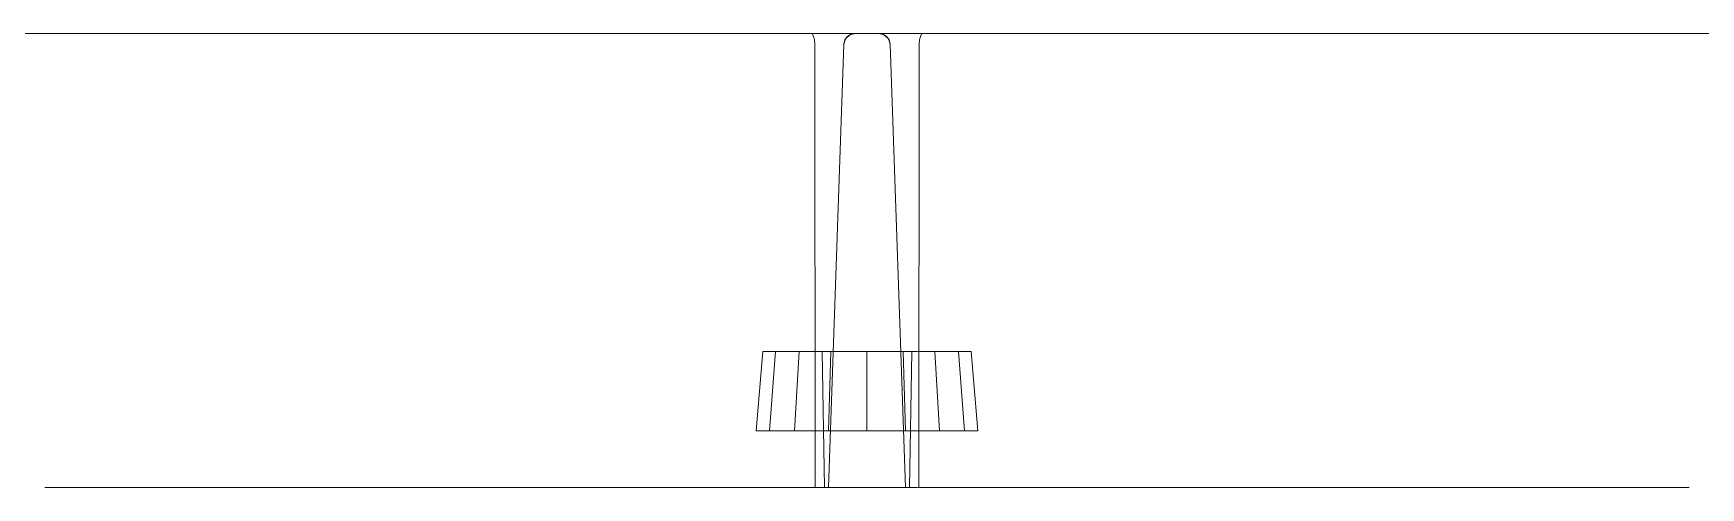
# Model space of a CAD drawing. Header units: millimetres. Extents: x 0 to 1729, y -270 to 583.
# Drawn here: x 537.3 to 610.7, y 520.3 to 540.3 of the extents above; entities that cross this region are included whole.
import ezdxf

# ---------------------------------------------------------------- set-up
doc = ezdxf.new("R2010")
doc.units = ezdxf.units.MM
doc.layers.add('OUTLINE', color=7, linetype='Continuous')

msp = doc.modelspace()

# ---------------------------------------------------------------- linework, layer by layer
at = {"layer": 'OUTLINE', "lineweight": 13}
for p, q in [((6, 540.34), (1142, 540.34)), ((6, 540.34), (1142, 540.34)), ((6, 540.34), (1142, 540.34)), ((6, 540.34), (1142, 540.34)), ((571.554, 540.34), (571.6, 540.304)), ((571.554, 540.34), (571.715, 540.34)), ((571.554, 540.34), (571.6, 540.304)), ((571.554, 540.34), (571.715, 540.34)), ((571.554, 540.34), (571.6, 540.304)), ((571.554, 540.34), (571.715, 540.34)), ((571.554, 540.34), (571.6, 540.304)), ((571.554, 540.34), (571.715, 540.34)), ((571.554, 540.34), (571.6, 540.304)), ((571.554, 540.34), (571.715, 540.34)), ((571.554, 540.34), (571.6, 540.304)), ((571.554, 540.34), (571.715, 540.34)), ((571.554, 540.34), (571.6, 540.304)), ((571.554, 540.34), (571.715, 540.34)), ((571.554, 540.34), (571.6, 540.304)), ((571.554, 540.34), (571.715, 540.34)), ((571.554, 540.34), (571.6, 540.304)), ((571.554, 540.34), (571.715, 540.34)), ((571.554, 540.34), (571.6, 540.304)), ((571.554, 540.34), (571.715, 540.34)), ((571.554, 540.34), (571.6, 540.304)), ((571.554, 540.34), (571.715, 540.34)), ((571.554, 540.34), (571.6, 540.304)), ((571.554, 540.34), (571.715, 540.34)), ((571.554, 540.34), (571.6, 540.304)), ((571.554, 540.34), (571.715, 540.34)), ((571.554, 540.34), (571.6, 540.304)), ((571.554, 540.34), (571.715, 540.34)), ((571.554, 540.34), (571.6, 540.304)), ((571.554, 540.34), (571.715, 540.34)), ((571.554, 540.34), (571.6, 540.304)), ((571.554, 540.34), (571.715, 540.34)), ((571.554, 540.34), (571.6, 540.304)), ((571.554, 540.34), (571.715, 540.34)), ((571.554, 540.34), (571.6, 540.304)), ((571.554, 540.34), (571.715, 540.34)), ((571.6, 540.304), (571.651, 540.202)), ((571.6, 540.304), (571.651, 540.202)), ((571.6, 540.304), (571.651, 540.202)), ((571.6, 540.304), (571.651, 540.202)), ((571.6, 540.304), (571.651, 540.202)), ((571.6, 540.304), (571.651, 540.202)), ((571.6, 540.304), (571.651, 540.202)), ((571.6, 540.304), (571.651, 540.202)), ((571.6, 540.304), (571.651, 540.202)), ((571.6, 540.304), (571.651, 540.202)), ((571.6, 540.304), (571.651, 540.202)), ((571.6, 540.304), (571.651, 540.202)), ((571.6, 540.304), (571.651, 540.202)), ((571.6, 540.304), (571.651, 540.202)), ((571.6, 540.304), (571.651, 540.202)), ((571.6, 540.304), (571.651, 540.202)), ((571.6, 540.304), (571.651, 540.202)), ((571.6, 540.304), (571.651, 540.202)), ((571.651, 540.202), (571.691, 540.047)), ((571.651, 540.202), (571.691, 540.047)), ((571.651, 540.202), (571.691, 540.047)), ((571.651, 540.202), (571.691, 540.047)), ((571.651, 540.202), (571.691, 540.047)), ((571.651, 540.202), (571.691, 540.047)), ((571.651, 540.202), (571.691, 540.047)), ((571.651, 540.202), (571.691, 540.047)), ((571.651, 540.202), (571.691, 540.047)), ((571.651, 540.202), (571.691, 540.047)), ((571.651, 540.202), (571.691, 540.047)), ((571.651, 540.202), (571.691, 540.047)), ((571.651, 540.202), (571.691, 540.047)), ((571.651, 540.202), (571.691, 540.047)), ((571.651, 540.202), (571.691, 540.047)), ((571.651, 540.202), (571.691, 540.047)), ((571.651, 540.202), (571.691, 540.047)), ((571.651, 540.202), (571.691, 540.047)), ((571.715, 540.34), (572.232, 540.34)), ((571.715, 540.34), (572.232, 540.34)), ((571.715, 540.34), (572.232, 540.34)), ((571.715, 540.34), (572.232, 540.34)), ((571.715, 540.34), (572.232, 540.34)), ((571.715, 540.34), (572.232, 540.34)), ((571.715, 540.34), (572.232, 540.34)), ((571.715, 540.34), (572.232, 540.34)), ((571.715, 540.34), (572.232, 540.34)), ((571.715, 540.34), (572.232, 540.34)), ((571.715, 540.34), (572.232, 540.34)), ((571.715, 540.34), (572.232, 540.34)), ((571.715, 540.34), (572.232, 540.34)), ((571.715, 540.34), (572.232, 540.34)), ((571.715, 540.34), (572.232, 540.34)), ((571.715, 540.34), (572.232, 540.34)), ((571.715, 540.34), (572.232, 540.34)), ((571.715, 540.34), (572.232, 540.34)), ((572.232, 540.34), (572.987, 540.34)), ((572.232, 540.34), (572.987, 540.34)), ((572.232, 540.34), (572.987, 540.34)), ((572.232, 540.34), (572.987, 540.34)), ((572.232, 540.34), (572.987, 540.34)), ((572.232, 540.34), (572.987, 540.34)), ((572.232, 540.34), (572.987, 540.34)), ((572.232, 540.34), (572.987, 540.34)), ((572.232, 540.34), (572.987, 540.34)), ((572.232, 540.34), (572.987, 540.34)), ((572.232, 540.34), (572.987, 540.34)), ((572.232, 540.34), (572.987, 540.34)), ((572.232, 540.34), (572.987, 540.34)), ((572.232, 540.34), (572.987, 540.34)), ((572.232, 540.34), (572.987, 540.34)), ((572.232, 540.34), (572.987, 540.34)), ((572.232, 540.34), (572.987, 540.34)), ((572.232, 540.34), (572.987, 540.34)), ((572.987, 540.34), (573.483, 540.34)), ((572.987, 540.34), (573.483, 540.34)), ((572.987, 540.34), (573.483, 540.34)), ((572.987, 540.34), (573.483, 540.34)), ((572.987, 540.34), (573.483, 540.34)), ((572.987, 540.34), (573.483, 540.34)), ((572.987, 540.34), (573.483, 540.34)), ((572.987, 540.34), (573.483, 540.34)), ((572.987, 540.34), (573.483, 540.34)), ((572.987, 540.34), (573.483, 540.34)), ((572.987, 540.34), (573.483, 540.34)), ((572.987, 540.34), (573.483, 540.34)), ((572.987, 540.34), (573.483, 540.34)), ((572.987, 540.34), (573.483, 540.34)), ((572.987, 540.34), (573.483, 540.34)), ((572.987, 540.34), (573.483, 540.34)), ((572.987, 540.34), (573.483, 540.34)), ((572.987, 540.34), (573.483, 540.34)), ((573.028, 540.047), (573.138, 540.202)), ((573.028, 540.047), (573.138, 540.202)), ((573.028, 540.047), (573.138, 540.202)), ((573.028, 540.047), (573.138, 540.202)), ((573.028, 540.047), (573.138, 540.202)), ((573.028, 540.047), (573.138, 540.202)), ((573.028, 540.047), (573.138, 540.202)), ((573.028, 540.047), (573.138, 540.202)), ((573.028, 540.047), (573.138, 540.202)), ((573.028, 540.047), (573.138, 540.202)), ((573.028, 540.047), (573.138, 540.202)), ((573.028, 540.047), (573.138, 540.202)), ((573.028, 540.047), (573.138, 540.202)), ((573.028, 540.047), (573.138, 540.202)), ((573.028, 540.047), (573.138, 540.202)), ((573.028, 540.047), (573.138, 540.202)), ((573.028, 540.047), (573.138, 540.202)), ((573.028, 540.047), (573.138, 540.202)), ((573.056, 540.1), (573.238, 540.276)), ((573.056, 540.1), (573.238, 540.276)), ((573.056, 540.1), (573.138, 540.202)), ((573.056, 540.1), (573.138, 540.202)), ((573.138, 540.202), (573.297, 540.304)), ((573.138, 540.202), (573.297, 540.304)), ((573.138, 540.202), (573.297, 540.304)), ((573.138, 540.202), (573.297, 540.304)), ((573.138, 540.202), (573.297, 540.304)), ((573.138, 540.202), (573.297, 540.304)), ((573.138, 540.202), (573.297, 540.304)), ((573.138, 540.202), (573.297, 540.304)), ((573.138, 540.202), (573.297, 540.304)), ((573.138, 540.202), (573.297, 540.304)), ((573.138, 540.202), (573.297, 540.304)), ((573.138, 540.202), (573.297, 540.304)), ((573.138, 540.202), (573.297, 540.304)), ((573.138, 540.202), (573.297, 540.304)), ((573.138, 540.202), (573.297, 540.304)), ((573.138, 540.202), (573.297, 540.304)), ((573.138, 540.202), (573.297, 540.304)), ((573.138, 540.202), (573.297, 540.304)), ((573.138, 540.202), (573.238, 540.276)), ((573.138, 540.202), (573.238, 540.276)), ((573.238, 540.276), (573.483, 540.34)), ((573.238, 540.276), (573.483, 540.34)), ((573.238, 540.276), (573.297, 540.304)), ((573.238, 540.276), (573.297, 540.304)), ((573.297, 540.304), (573.483, 540.34)), ((573.297, 540.304), (573.483, 540.34)), ((573.297, 540.304), (573.483, 540.34)), ((573.297, 540.304), (573.483, 540.34)), ((573.297, 540.304), (573.483, 540.34)), ((573.297, 540.304), (573.483, 540.34)), ((573.297, 540.304), (573.483, 540.34)), ((573.297, 540.304), (573.483, 540.34)), ((573.297, 540.304), (573.483, 540.34)), ((573.297, 540.304), (573.483, 540.34)), ((573.297, 540.304), (573.483, 540.34)), ((573.297, 540.304), (573.483, 540.34)), ((573.297, 540.304), (573.483, 540.34)), ((573.297, 540.304), (573.483, 540.34)), ((573.297, 540.304), (573.483, 540.34)), ((573.297, 540.304), (573.483, 540.34)), ((573.297, 540.304), (573.483, 540.34)), ((573.297, 540.304), (573.483, 540.34)), ((574.517, 540.34), (574.762, 540.276)), ((574.517, 540.34), (574.703, 540.304)), ((574.517, 540.34), (575.013, 540.34)), ((574.517, 540.34), (574.703, 540.304)), ((574.517, 540.34), (575.013, 540.34)), ((574.517, 540.34), (574.703, 540.304)), ((574.517, 540.34), (575.013, 540.34)), ((574.517, 540.34), (574.703, 540.304)), ((574.517, 540.34), (575.013, 540.34)), ((574.517, 540.34), (574.703, 540.304)), ((574.517, 540.34), (575.013, 540.34)), ((574.517, 540.34), (574.703, 540.304)), ((574.517, 540.34), (575.013, 540.34)), ((574.517, 540.34), (574.703, 540.304)), ((574.517, 540.34), (575.013, 540.34)), ((574.517, 540.34), (574.703, 540.304)), ((574.517, 540.34), (575.013, 540.34)), ((574.517, 540.34), (574.703, 540.304)), ((574.517, 540.34), (575.013, 540.34)), ((574.517, 540.34), (574.703, 540.304)), ((574.517, 540.34), (575.013, 540.34)), ((574.517, 540.34), (574.703, 540.304)), ((574.517, 540.34), (575.013, 540.34)), ((574.517, 540.34), (574.703, 540.304)), ((574.517, 540.34), (575.013, 540.34)), ((574.517, 540.34), (574.703, 540.304)), ((574.517, 540.34), (575.013, 540.34)), ((574.517, 540.34), (574.703, 540.304)), ((574.517, 540.34), (575.013, 540.34)), ((574.517, 540.34), (574.703, 540.304)), ((574.517, 540.34), (575.013, 540.34)), ((574.517, 540.34), (574.703, 540.304)), ((574.517, 540.34), (575.013, 540.34)), ((574.517, 540.34), (574.703, 540.304)), ((574.517, 540.34), (575.013, 540.34)), ((574.517, 540.34), (574.703, 540.304)), ((574.517, 540.34), (575.013, 540.34)), ((574.517, 540.34), (574.762, 540.276)), ((574.703, 540.304), (574.762, 540.276)), ((574.703, 540.304), (574.862, 540.202)), ((574.703, 540.304), (574.862, 540.202)), ((574.703, 540.304), (574.862, 540.202)), ((574.703, 540.304), (574.862, 540.202)), ((574.703, 540.304), (574.862, 540.202)), ((574.703, 540.304), (574.862, 540.202)), ((574.703, 540.304), (574.862, 540.202)), ((574.703, 540.304), (574.862, 540.202)), ((574.703, 540.304), (574.862, 540.202)), ((574.703, 540.304), (574.862, 540.202)), ((574.703, 540.304), (574.862, 540.202)), ((574.703, 540.304), (574.862, 540.202)), ((574.703, 540.304), (574.862, 540.202)), ((574.703, 540.304), (574.862, 540.202)), ((574.703, 540.304), (574.862, 540.202)), ((574.703, 540.304), (574.862, 540.202)), ((574.703, 540.304), (574.862, 540.202)), ((574.703, 540.304), (574.762, 540.276)), ((574.703, 540.304), (574.862, 540.202)), ((574.762, 540.276), (574.862, 540.202)), ((574.762, 540.276), (574.944, 540.1)), ((574.762, 540.276), (574.862, 540.202)), ((574.762, 540.276), (574.944, 540.1)), ((574.862, 540.202), (574.944, 540.1)), ((574.862, 540.202), (574.972, 540.047)), ((574.862, 540.202), (574.972, 540.047)), ((574.862, 540.202), (574.972, 540.047)), ((574.862, 540.202), (574.972, 540.047)), ((574.862, 540.202), (574.972, 540.047)), ((574.862, 540.202), (574.972, 540.047)), ((574.862, 540.202), (574.972, 540.047)), ((574.862, 540.202), (574.972, 540.047)), ((574.862, 540.202), (574.972, 540.047)), ((574.862, 540.202), (574.972, 540.047)), ((574.862, 540.202), (574.972, 540.047)), ((574.862, 540.202), (574.972, 540.047)), ((574.862, 540.202), (574.972, 540.047)), ((574.862, 540.202), (574.972, 540.047)), ((574.862, 540.202), (574.972, 540.047)), ((574.862, 540.202), (574.972, 540.047)), ((574.862, 540.202), (574.972, 540.047)), ((574.862, 540.202), (574.944, 540.1)), ((574.862, 540.202), (574.972, 540.047)), ((575.013, 540.34), (575.768, 540.34)), ((575.013, 540.34), (575.768, 540.34)), ((575.013, 540.34), (575.768, 540.34)), ((575.013, 540.34), (575.768, 540.34)), ((575.013, 540.34), (575.768, 540.34)), ((575.013, 540.34), (575.768, 540.34)), ((575.013, 540.34), (575.768, 540.34)), ((575.013, 540.34), (575.768, 540.34)), ((575.013, 540.34), (575.768, 540.34)), ((575.013, 540.34), (575.768, 540.34)), ((575.013, 540.34), (575.768, 540.34)), ((575.013, 540.34), (575.768, 540.34)), ((575.013, 540.34), (575.768, 540.34)), ((575.013, 540.34), (575.768, 540.34)), ((575.013, 540.34), (575.768, 540.34)), ((575.013, 540.34), (575.768, 540.34)), ((575.013, 540.34), (575.768, 540.34)), ((575.013, 540.34), (575.768, 540.34)), ((575.768, 540.34), (576.285, 540.34)), ((575.768, 540.34), (576.285, 540.34)), ((575.768, 540.34), (576.285, 540.34)), ((575.768, 540.34), (576.285, 540.34)), ((575.768, 540.34), (576.285, 540.34)), ((575.768, 540.34), (576.285, 540.34)), ((575.768, 540.34), (576.285, 540.34)), ((575.768, 540.34), (576.285, 540.34)), ((575.768, 540.34), (576.285, 540.34)), ((575.768, 540.34), (576.285, 540.34)), ((575.768, 540.34), (576.285, 540.34)), ((575.768, 540.34), (576.285, 540.34)), ((575.768, 540.34), (576.285, 540.34)), ((575.768, 540.34), (576.285, 540.34)), ((575.768, 540.34), (576.285, 540.34)), ((575.768, 540.34), (576.285, 540.34)), ((575.768, 540.34), (576.285, 540.34)), ((575.768, 540.34), (576.285, 540.34)), ((576.285, 540.34), (576.446, 540.34)), ((576.285, 540.34), (576.446, 540.34)), ((576.285, 540.34), (576.446, 540.34)), ((576.285, 540.34), (576.446, 540.34)), ((576.285, 540.34), (576.446, 540.34)), ((576.285, 540.34), (576.446, 540.34)), ((576.285, 540.34), (576.446, 540.34)), ((576.285, 540.34), (576.446, 540.34)), ((576.285, 540.34), (576.446, 540.34)), ((576.285, 540.34), (576.446, 540.34)), ((576.285, 540.34), (576.446, 540.34)), ((576.285, 540.34), (576.446, 540.34)), ((576.285, 540.34), (576.446, 540.34)), ((576.285, 540.34), (576.446, 540.34)), ((576.285, 540.34), (576.446, 540.34)), ((576.285, 540.34), (576.446, 540.34)), ((576.285, 540.34), (576.446, 540.34)), ((576.285, 540.34), (576.446, 540.34)), ((576.309, 540.047), (576.349, 540.202)), ((576.309, 540.047), (576.349, 540.202)), ((576.309, 540.047), (576.349, 540.202)), ((576.309, 540.047), (576.349, 540.202)), ((576.309, 540.047), (576.349, 540.202)), ((576.309, 540.047), (576.349, 540.202)), ((576.309, 540.047), (576.349, 540.202)), ((576.309, 540.047), (576.349, 540.202)), ((576.309, 540.047), (576.349, 540.202)), ((576.309, 540.047), (576.349, 540.202)), ((576.309, 540.047), (576.349, 540.202)), ((576.309, 540.047), (576.349, 540.202)), ((576.309, 540.047), (576.349, 540.202)), ((576.309, 540.047), (576.349, 540.202)), ((576.309, 540.047), (576.349, 540.202)), ((576.309, 540.047), (576.349, 540.202)), ((576.309, 540.047), (576.349, 540.202)), ((576.309, 540.047), (576.349, 540.202)), ((576.349, 540.202), (576.4, 540.304)), ((576.349, 540.202), (576.4, 540.304)), ((576.349, 540.202), (576.4, 540.304)), ((576.349, 540.202), (576.4, 540.304)), ((576.349, 540.202), (576.4, 540.304)), ((576.349, 540.202), (576.4, 540.304)), ((576.349, 540.202), (576.4, 540.304)), ((576.349, 540.202), (576.4, 540.304)), ((576.349, 540.202), (576.4, 540.304)), ((576.349, 540.202), (576.4, 540.304)), ((576.349, 540.202), (576.4, 540.304)), ((576.349, 540.202), (576.4, 540.304)), ((576.349, 540.202), (576.4, 540.304)), ((576.349, 540.202), (576.4, 540.304)), ((576.349, 540.202), (576.4, 540.304)), ((576.349, 540.202), (576.4, 540.304)), ((576.349, 540.202), (576.4, 540.304)), ((576.349, 540.202), (576.4, 540.304)), ((576.4, 540.304), (576.446, 540.34)), ((576.4, 540.304), (576.446, 540.34)), ((576.4, 540.304), (576.446, 540.34)), ((576.4, 540.304), (576.446, 540.34)), ((576.4, 540.304), (576.446, 540.34)), ((576.4, 540.304), (576.446, 540.34)), ((576.4, 540.304), (576.446, 540.34)), ((576.4, 540.304), (576.446, 540.34)), ((576.4, 540.304), (576.446, 540.34)), ((576.4, 540.304), (576.446, 540.34)), ((576.4, 540.304), (576.446, 540.34)), ((576.4, 540.304), (576.446, 540.34)), ((576.4, 540.304), (576.446, 540.34)), ((576.4, 540.304), (576.446, 540.34)), ((576.4, 540.304), (576.446, 540.34)), ((576.4, 540.304), (576.446, 540.34)), ((576.4, 540.304), (576.446, 540.34)), ((576.4, 540.304), (576.446, 540.34)), ((571.691, 540.047), (571.707, 539.857)), ((571.691, 540.047), (571.707, 539.857)), ((571.691, 540.047), (571.707, 539.857)), ((571.691, 540.047), (571.707, 539.857)), ((571.691, 540.047), (571.707, 539.857)), ((571.691, 540.047), (571.707, 539.857)), ((571.691, 540.047), (571.707, 539.857)), ((571.691, 540.047), (571.707, 539.857)), ((571.691, 540.047), (571.707, 539.857)), ((571.691, 540.047), (571.707, 539.857)), ((571.691, 540.047), (571.707, 539.857)), ((571.691, 540.047), (571.707, 539.857)), ((571.691, 540.047), (571.707, 539.857)), ((571.691, 540.047), (571.707, 539.857)), ((571.691, 540.047), (571.707, 539.857)), ((571.691, 540.047), (571.707, 539.857)), ((571.691, 540.047), (571.707, 539.857)), ((571.691, 540.047), (571.707, 539.857)), ((571.707, 539.857), (571.712, 520.34)), ((571.707, 539.857), (571.712, 520.34)), ((571.707, 539.857), (571.712, 520.34)), ((571.707, 539.857), (571.712, 520.34)), ((571.707, 539.857), (571.712, 520.34)), ((571.707, 539.857), (571.712, 520.34)), ((571.707, 539.857), (571.712, 520.34)), ((571.707, 539.857), (571.712, 520.34)), ((571.707, 539.857), (571.712, 520.34)), ((571.707, 539.857), (571.712, 520.34)), ((571.707, 539.857), (571.712, 520.34)), ((571.707, 539.857), (571.712, 520.34)), ((571.707, 539.857), (571.712, 520.34)), ((571.707, 539.857), (571.712, 520.34)), ((571.707, 539.857), (571.712, 520.34)), ((571.707, 539.857), (571.712, 520.34)), ((571.707, 539.857), (571.712, 520.34)), ((571.707, 539.857), (571.712, 520.34)), ((572.302, 520.34), (572.983, 539.857)), ((572.302, 520.34), (572.983, 539.857)), ((572.302, 520.34), (572.983, 539.857)), ((572.302, 520.34), (572.983, 539.857)), ((572.302, 520.34), (572.983, 539.857)), ((572.302, 520.34), (572.983, 539.857)), ((572.302, 520.34), (572.983, 539.857)), ((572.302, 520.34), (572.983, 539.857)), ((572.302, 520.34), (572.983, 539.857)), ((572.302, 520.34), (572.983, 539.857)), ((572.302, 520.34), (572.983, 539.857)), ((572.302, 520.34), (572.983, 539.857)), ((572.302, 520.34), (572.983, 539.857)), ((572.302, 520.34), (572.983, 539.857)), ((572.302, 520.34), (572.983, 539.857)), ((572.302, 520.34), (572.983, 539.857)), ((572.302, 520.34), (572.983, 539.857)), ((572.302, 520.34), (572.983, 539.857)), ((572.983, 539.857), (573.056, 540.1)), ((572.983, 539.857), (573.056, 540.1)), ((572.983, 539.857), (573.028, 540.047)), ((572.983, 539.857), (573.028, 540.047)), ((572.983, 539.857), (573.028, 540.047)), ((572.983, 539.857), (573.028, 540.047)), ((572.983, 539.857), (573.028, 540.047)), ((572.983, 539.857), (573.028, 540.047)), ((572.983, 539.857), (573.028, 540.047)), ((572.983, 539.857), (573.028, 540.047)), ((572.983, 539.857), (573.028, 540.047)), ((572.983, 539.857), (573.028, 540.047)), ((572.983, 539.857), (573.028, 540.047)), ((572.983, 539.857), (573.028, 540.047)), ((572.983, 539.857), (573.028, 540.047)), ((572.983, 539.857), (573.028, 540.047)), ((572.983, 539.857), (573.028, 540.047)), ((572.983, 539.857), (573.028, 540.047)), ((572.983, 539.857), (573.028, 540.047)), ((572.983, 539.857), (573.028, 540.047)), ((573.028, 540.047), (573.056, 540.1)), ((573.028, 540.047), (573.056, 540.1)), ((574.944, 540.1), (574.972, 540.047)), ((574.944, 540.1), (575.017, 539.857)), ((574.944, 540.1), (574.972, 540.047)), ((574.944, 540.1), (575.017, 539.857)), ((574.972, 540.047), (575.017, 539.857)), ((574.972, 540.047), (575.017, 539.857)), ((574.972, 540.047), (575.017, 539.857)), ((574.972, 540.047), (575.017, 539.857)), ((574.972, 540.047), (575.017, 539.857)), ((574.972, 540.047), (575.017, 539.857)), ((574.972, 540.047), (575.017, 539.857)), ((574.972, 540.047), (575.017, 539.857)), ((574.972, 540.047), (575.017, 539.857)), ((574.972, 540.047), (575.017, 539.857)), ((574.972, 540.047), (575.017, 539.857)), ((574.972, 540.047), (575.017, 539.857)), ((574.972, 540.047), (575.017, 539.857)), ((574.972, 540.047), (575.017, 539.857)), ((574.972, 540.047), (575.017, 539.857)), ((574.972, 540.047), (575.017, 539.857)), ((574.972, 540.047), (575.017, 539.857)), ((574.972, 540.047), (575.017, 539.857)), ((575.017, 539.857), (575.698, 520.34)), ((575.017, 539.857), (575.698, 520.34)), ((575.017, 539.857), (575.698, 520.34)), ((575.017, 539.857), (575.698, 520.34)), ((575.017, 539.857), (575.698, 520.34)), ((575.017, 539.857), (575.698, 520.34)), ((575.017, 539.857), (575.698, 520.34)), ((575.017, 539.857), (575.698, 520.34)), ((575.017, 539.857), (575.698, 520.34)), ((575.017, 539.857), (575.698, 520.34)), ((575.017, 539.857), (575.698, 520.34)), ((575.017, 539.857), (575.698, 520.34)), ((575.017, 539.857), (575.698, 520.34)), ((575.017, 539.857), (575.698, 520.34)), ((575.017, 539.857), (575.698, 520.34)), ((575.017, 539.857), (575.698, 520.34)), ((575.017, 539.857), (575.698, 520.34)), ((575.017, 539.857), (575.698, 520.34)), ((576.288, 520.34), (576.293, 539.857)), ((576.288, 520.34), (576.293, 539.857)), ((576.288, 520.34), (576.293, 539.857)), ((576.288, 520.34), (576.293, 539.857)), ((576.288, 520.34), (576.293, 539.857)), ((576.288, 520.34), (576.293, 539.857)), ((576.288, 520.34), (576.293, 539.857)), ((576.288, 520.34), (576.293, 539.857)), ((576.288, 520.34), (576.293, 539.857)), ((576.288, 520.34), (576.293, 539.857)), ((576.288, 520.34), (576.293, 539.857)), ((576.288, 520.34), (576.293, 539.857)), ((576.288, 520.34), (576.293, 539.857)), ((576.288, 520.34), (576.293, 539.857)), ((576.288, 520.34), (576.293, 539.857)), ((576.288, 520.34), (576.293, 539.857)), ((576.288, 520.34), (576.293, 539.857)), ((576.288, 520.34), (576.293, 539.857)), ((576.293, 539.857), (576.309, 540.047)), ((576.293, 539.857), (576.309, 540.047)), ((576.293, 539.857), (576.309, 540.047)), ((576.293, 539.857), (576.309, 540.047)), ((576.293, 539.857), (576.309, 540.047)), ((576.293, 539.857), (576.309, 540.047)), ((576.293, 539.857), (576.309, 540.047)), ((576.293, 539.857), (576.309, 540.047)), ((576.293, 539.857), (576.309, 540.047)), ((576.293, 539.857), (576.309, 540.047)), ((576.293, 539.857), (576.309, 540.047)), ((576.293, 539.857), (576.309, 540.047)), ((576.293, 539.857), (576.309, 540.047)), ((576.293, 539.857), (576.309, 540.047)), ((576.293, 539.857), (576.309, 540.047)), ((576.293, 539.857), (576.309, 540.047)), ((576.293, 539.857), (576.309, 540.047)), ((576.293, 539.857), (576.309, 540.047)), ((569.119, 522.84), (569.421, 526.34)), ((569.119, 522.84), (569.421, 526.34)), ((569.421, 526.34), (569.973, 526.34)), ((569.421, 526.34), (571.011, 526.34)), ((569.421, 526.34), (569.973, 526.34)), ((569.421, 526.34), (571.011, 526.34)), ((569.708, 522.84), (569.973, 526.34)), ((569.708, 522.84), (569.973, 526.34)), ((569.973, 526.34), (572.41, 526.34)), ((569.973, 526.34), (572.41, 526.34)), ((570.814, 522.84), (571.011, 526.34)), ((570.814, 522.84), (571.011, 526.34)), ((571.011, 526.34), (574, 526.34)), ((571.011, 526.34), (574, 526.34)), ((572.03, 526.34), (572.134, 520.34)), ((572.03, 526.34), (572.268, 526.34)), ((572.03, 526.34), (572.714, 526.34)), ((572.03, 526.34), (572.134, 520.34)), ((572.03, 526.34), (572.268, 526.34)), ((572.03, 526.34), (572.714, 526.34)), ((572.268, 526.34), (573.316, 526.34)), ((572.268, 526.34), (573.316, 526.34)), ((572.305, 522.84), (572.41, 526.34)), ((572.305, 522.84), (572.41, 526.34)), ((572.41, 526.34), (575.59, 526.34)), ((572.41, 526.34), (575.59, 526.34)), ((572.714, 526.34), (574, 526.34)), ((572.714, 526.34), (574, 526.34)), ((573.316, 526.34), (574.684, 526.34)), ((573.316, 526.34), (574.684, 526.34)), ((574, 522.84), (574, 526.34)), ((574, 522.84), (574, 526.34)), ((574, 526.34), (576.989, 526.34)), ((574, 526.34), (575.286, 526.34)), ((574, 526.34), (575.286, 526.34)), ((574, 526.34), (576.989, 526.34)), ((574.684, 526.34), (575.732, 526.34)), ((574.684, 526.34), (575.732, 526.34)), ((575.286, 526.34), (575.97, 526.34)), ((575.286, 526.34), (575.97, 526.34)), ((575.59, 526.34), (575.695, 522.84)), ((575.59, 526.34), (578.027, 526.34)), ((575.59, 526.34), (575.695, 522.84)), ((575.59, 526.34), (578.027, 526.34)), ((575.732, 526.34), (575.97, 526.34)), ((575.732, 526.34), (575.97, 526.34)), ((575.866, 520.34), (575.97, 526.34)), ((575.866, 520.34), (575.97, 526.34)), ((576.989, 526.34), (577.186, 522.84)), ((576.989, 526.34), (578.579, 526.34)), ((576.989, 526.34), (577.186, 522.84)), ((576.989, 526.34), (578.579, 526.34)), ((578.027, 526.34), (578.292, 522.84)), ((578.027, 526.34), (578.579, 526.34)), ((578.027, 526.34), (578.292, 522.84)), ((578.027, 526.34), (578.579, 526.34)), ((578.579, 526.34), (578.881, 522.84)), ((578.579, 526.34), (578.881, 522.84)), ((569.119, 522.84), (569.708, 522.84)), ((569.119, 522.84), (570.814, 522.84)), ((569.119, 522.84), (569.708, 522.84)), ((569.119, 522.84), (570.814, 522.84)), ((569.708, 522.84), (572.305, 522.84)), ((569.708, 522.84), (572.305, 522.84)), ((570.814, 522.84), (574, 522.84)), ((570.814, 522.84), (574, 522.84)), ((572.305, 522.84), (575.695, 522.84)), ((572.305, 522.84), (575.695, 522.84)), ((574, 522.84), (577.186, 522.84)), ((574, 522.84), (577.186, 522.84)), ((575.695, 522.84), (578.292, 522.84)), ((575.695, 522.84), (578.292, 522.84)), ((577.186, 522.84), (578.881, 522.84)), ((577.186, 522.84), (578.881, 522.84)), ((578.292, 522.84), (578.881, 522.84)), ((578.292, 522.84), (578.881, 522.84)), ((537.811, 520.34), (537.811, 520.34)), ((537.811, 520.34), (537.945, 520.34)), ((537.811, 520.34), (537.945, 520.34)), ((537.811, 520.34), (537.811, 520.34)), ((537.811, 520.34), (537.945, 520.34)), ((537.811, 520.34), (537.945, 520.34)), ((537.811, 520.34), (537.811, 520.34)), ((537.811, 520.34), (537.945, 520.34)), ((537.811, 520.34), (537.945, 520.34)), ((537.811, 520.34), (537.811, 520.34)), ((537.811, 520.34), (537.945, 520.34)), ((537.811, 520.34), (537.945, 520.34)), ((537.811, 520.34), (537.811, 520.34)), ((537.811, 520.34), (537.945, 520.34)), ((537.811, 520.34), (537.945, 520.34)), ((537.811, 520.34), (537.811, 520.34)), ((537.811, 520.34), (537.945, 520.34)), ((537.811, 520.34), (537.945, 520.34)), ((537.811, 520.34), (537.811, 520.34)), ((537.811, 520.34), (537.945, 520.34)), ((537.811, 520.34), (537.945, 520.34)), ((537.811, 520.34), (537.811, 520.34)), ((537.811, 520.34), (537.945, 520.34)), ((537.811, 520.34), (537.945, 520.34)), ((537.811, 520.34), (537.811, 520.34)), ((537.811, 520.34), (537.945, 520.34)), ((537.811, 520.34), (537.945, 520.34)), ((537.811, 520.34), (537.811, 520.34)), ((537.811, 520.34), (537.945, 520.34)), ((537.811, 520.34), (537.945, 520.34)), ((537.945, 520.34), (538.313, 520.34)), ((537.945, 520.34), (538.313, 520.34)), ((537.945, 520.34), (538.313, 520.34)), ((537.945, 520.34), (538.313, 520.34)), ((537.945, 520.34), (538.313, 520.34)), ((537.945, 520.34), (538.313, 520.34)), ((537.945, 520.34), (538.313, 520.34)), ((537.945, 520.34), (538.313, 520.34)), ((537.945, 520.34), (538.313, 520.34)), ((537.945, 520.34), (538.313, 520.34)), ((537.945, 520.34), (538.313, 520.34)), ((537.945, 520.34), (538.313, 520.34)), ((537.945, 520.34), (538.313, 520.34)), ((537.945, 520.34), (538.313, 520.34)), ((537.945, 520.34), (538.313, 520.34)), ((537.945, 520.34), (538.313, 520.34)), ((537.945, 520.34), (538.313, 520.34)), ((537.945, 520.34), (538.313, 520.34)), ((537.945, 520.34), (538.313, 520.34)), ((537.945, 520.34), (538.313, 520.34)), ((538.313, 520.34), (538.816, 520.34)), ((538.313, 520.34), (538.816, 520.34)), ((538.313, 520.34), (538.816, 520.34)), ((538.313, 520.34), (538.816, 520.34)), ((538.313, 520.34), (538.816, 520.34)), ((538.313, 520.34), (538.816, 520.34)), ((538.313, 520.34), (538.816, 520.34)), ((538.313, 520.34), (538.816, 520.34)), ((538.313, 520.34), (538.816, 520.34)), ((538.313, 520.34), (538.816, 520.34)), ((538.313, 520.34), (538.816, 520.34)), ((538.313, 520.34), (538.816, 520.34)), ((538.313, 520.34), (538.816, 520.34)), ((538.313, 520.34), (538.816, 520.34)), ((538.313, 520.34), (538.816, 520.34)), ((538.313, 520.34), (538.816, 520.34)), ((538.313, 520.34), (538.816, 520.34)), ((538.313, 520.34), (538.816, 520.34)), ((538.313, 520.34), (538.816, 520.34)), ((538.313, 520.34), (538.816, 520.34)), ((538.816, 520.34), (571.302, 520.34)), ((538.816, 520.34), (571.712, 520.34)), ((538.816, 520.34), (571.712, 520.34)), ((538.816, 520.34), (571.712, 520.34)), ((538.816, 520.34), (571.712, 520.34)), ((538.816, 520.34), (571.712, 520.34)), ((538.816, 520.34), (571.712, 520.34)), ((538.816, 520.34), (571.712, 520.34)), ((538.816, 520.34), (571.712, 520.34)), ((538.816, 520.34), (571.712, 520.34)), ((538.816, 520.34), (571.712, 520.34)), ((538.816, 520.34), (571.712, 520.34)), ((538.816, 520.34), (571.712, 520.34)), ((538.816, 520.34), (571.712, 520.34)), ((538.816, 520.34), (571.712, 520.34)), ((538.816, 520.34), (571.712, 520.34)), ((538.816, 520.34), (571.712, 520.34)), ((538.816, 520.34), (571.712, 520.34)), ((538.816, 520.34), (571.712, 520.34)), ((538.816, 520.34), (571.302, 520.34)), ((571.302, 520.34), (571.802, 520.34)), ((571.302, 520.34), (571.802, 520.34)), ((571.712, 520.34), (571.889, 520.34)), ((571.712, 520.34), (571.889, 520.34)), ((571.712, 520.34), (571.889, 520.34)), ((571.712, 520.34), (571.889, 520.34)), ((571.712, 520.34), (571.889, 520.34)), ((571.712, 520.34), (571.889, 520.34)), ((571.712, 520.34), (571.889, 520.34)), ((571.712, 520.34), (571.889, 520.34)), ((571.712, 520.34), (571.889, 520.34)), ((571.712, 520.34), (571.889, 520.34)), ((571.712, 520.34), (571.889, 520.34)), ((571.712, 520.34), (571.889, 520.34)), ((571.712, 520.34), (571.889, 520.34)), ((571.712, 520.34), (571.889, 520.34)), ((571.712, 520.34), (571.889, 520.34)), ((571.712, 520.34), (571.889, 520.34)), ((571.712, 520.34), (571.889, 520.34)), ((571.712, 520.34), (571.889, 520.34)), ((571.802, 520.34), (572.168, 520.34)), ((571.802, 520.34), (572.168, 520.34)), ((571.889, 520.34), (572.086, 520.34)), ((571.889, 520.34), (572.086, 520.34)), ((571.889, 520.34), (572.086, 520.34)), ((571.889, 520.34), (572.086, 520.34)), ((571.889, 520.34), (572.086, 520.34)), ((571.889, 520.34), (572.086, 520.34)), ((571.889, 520.34), (572.086, 520.34)), ((571.889, 520.34), (572.086, 520.34)), ((571.889, 520.34), (572.086, 520.34)), ((571.889, 520.34), (572.086, 520.34)), ((571.889, 520.34), (572.086, 520.34)), ((571.889, 520.34), (572.086, 520.34)), ((571.889, 520.34), (572.086, 520.34)), ((571.889, 520.34), (572.086, 520.34)), ((571.889, 520.34), (572.086, 520.34)), ((571.889, 520.34), (572.086, 520.34)), ((571.889, 520.34), (572.086, 520.34)), ((571.889, 520.34), (572.086, 520.34)), ((572.086, 520.34), (572.302, 520.34)), ((572.086, 520.34), (572.302, 520.34)), ((572.086, 520.34), (572.302, 520.34)), ((572.086, 520.34), (572.302, 520.34)), ((572.086, 520.34), (572.302, 520.34)), ((572.086, 520.34), (572.302, 520.34)), ((572.086, 520.34), (572.302, 520.34)), ((572.086, 520.34), (572.302, 520.34)), ((572.086, 520.34), (572.302, 520.34)), ((572.086, 520.34), (572.302, 520.34)), ((572.086, 520.34), (572.302, 520.34)), ((572.086, 520.34), (572.302, 520.34)), ((572.086, 520.34), (572.302, 520.34)), ((572.086, 520.34), (572.302, 520.34)), ((572.086, 520.34), (572.302, 520.34)), ((572.086, 520.34), (572.302, 520.34)), ((572.086, 520.34), (572.302, 520.34)), ((572.086, 520.34), (572.302, 520.34)), ((572.134, 520.34), (572.359, 520.34)), ((572.134, 520.34), (572.782, 520.34)), ((572.134, 520.34), (572.359, 520.34)), ((572.134, 520.34), (572.782, 520.34)), ((572.168, 520.34), (572.302, 520.34)), ((572.168, 520.34), (572.302, 520.34)), ((572.302, 520.34), (572.302, 520.34)), ((572.302, 520.34), (572.302, 520.34)), ((572.302, 520.34), (572.302, 520.34)), ((572.302, 520.34), (572.302, 520.34)), ((572.302, 520.34), (572.302, 520.34)), ((572.302, 520.34), (572.302, 520.34)), ((572.302, 520.34), (572.302, 520.34)), ((572.302, 520.34), (572.302, 520.34)), ((572.302, 520.34), (572.302, 520.34)), ((572.302, 520.34), (572.302, 520.34)), ((572.359, 520.34), (573.352, 520.34)), ((572.359, 520.34), (573.352, 520.34)), ((572.782, 520.34), (574, 520.34)), ((572.782, 520.34), (574, 520.34)), ((573.352, 520.34), (574.648, 520.34)), ((573.352, 520.34), (574.648, 520.34)), ((574, 520.34), (575.218, 520.34)), ((574, 520.34), (575.218, 520.34)), ((574.648, 520.34), (575.641, 520.34)), ((574.648, 520.34), (575.641, 520.34)), ((575.218, 520.34), (575.866, 520.34)), ((575.218, 520.34), (575.866, 520.34)), ((575.641, 520.34), (575.866, 520.34)), ((575.641, 520.34), (575.866, 520.34)), ((575.698, 520.34), (575.698, 520.34)), ((575.698, 520.34), (575.832, 520.34)), ((575.698, 520.34), (575.914, 520.34)), ((575.698, 520.34), (575.698, 520.34)), ((575.698, 520.34), (575.914, 520.34)), ((575.698, 520.34), (575.914, 520.34)), ((575.698, 520.34), (575.698, 520.34)), ((575.698, 520.34), (575.914, 520.34)), ((575.698, 520.34), (575.914, 520.34)), ((575.698, 520.34), (575.698, 520.34)), ((575.698, 520.34), (575.914, 520.34)), ((575.698, 520.34), (575.914, 520.34)), ((575.698, 520.34), (575.698, 520.34)), ((575.698, 520.34), (575.914, 520.34)), ((575.698, 520.34), (575.914, 520.34)), ((575.698, 520.34), (575.698, 520.34)), ((575.698, 520.34), (575.914, 520.34)), ((575.698, 520.34), (575.914, 520.34)), ((575.698, 520.34), (575.698, 520.34)), ((575.698, 520.34), (575.914, 520.34)), ((575.698, 520.34), (575.914, 520.34)), ((575.698, 520.34), (575.698, 520.34)), ((575.698, 520.34), (575.914, 520.34)), ((575.698, 520.34), (575.914, 520.34)), ((575.698, 520.34), (575.698, 520.34)), ((575.698, 520.34), (575.914, 520.34)), ((575.698, 520.34), (575.914, 520.34)), ((575.698, 520.34), (575.698, 520.34)), ((575.698, 520.34), (575.914, 520.34)), ((575.698, 520.34), (575.832, 520.34)), ((575.832, 520.34), (576.198, 520.34)), ((575.832, 520.34), (576.198, 520.34)), ((575.914, 520.34), (576.111, 520.34)), ((575.914, 520.34), (576.111, 520.34)), ((575.914, 520.34), (576.111, 520.34)), ((575.914, 520.34), (576.111, 520.34)), ((575.914, 520.34), (576.111, 520.34)), ((575.914, 520.34), (576.111, 520.34)), ((575.914, 520.34), (576.111, 520.34)), ((575.914, 520.34), (576.111, 520.34)), ((575.914, 520.34), (576.111, 520.34)), ((575.914, 520.34), (576.111, 520.34)), ((575.914, 520.34), (576.111, 520.34)), ((575.914, 520.34), (576.111, 520.34)), ((575.914, 520.34), (576.111, 520.34)), ((575.914, 520.34), (576.111, 520.34)), ((575.914, 520.34), (576.111, 520.34)), ((575.914, 520.34), (576.111, 520.34)), ((575.914, 520.34), (576.111, 520.34)), ((575.914, 520.34), (576.111, 520.34)), ((576.111, 520.34), (576.288, 520.34)), ((576.111, 520.34), (576.288, 520.34)), ((576.111, 520.34), (576.288, 520.34)), ((576.111, 520.34), (576.288, 520.34)), ((576.111, 520.34), (576.288, 520.34)), ((576.111, 520.34), (576.288, 520.34)), ((576.111, 520.34), (576.288, 520.34)), ((576.111, 520.34), (576.288, 520.34)), ((576.111, 520.34), (576.288, 520.34)), ((576.111, 520.34), (576.288, 520.34)), ((576.111, 520.34), (576.288, 520.34)), ((576.111, 520.34), (576.288, 520.34)), ((576.111, 520.34), (576.288, 520.34)), ((576.111, 520.34), (576.288, 520.34)), ((576.111, 520.34), (576.288, 520.34)), ((576.111, 520.34), (576.288, 520.34)), ((576.111, 520.34), (576.288, 520.34)), ((576.111, 520.34), (576.288, 520.34)), ((576.198, 520.34), (576.698, 520.34)), ((576.198, 520.34), (576.698, 520.34)), ((576.288, 520.34), (609.184, 520.34)), ((576.288, 520.34), (609.184, 520.34)), ((576.288, 520.34), (609.184, 520.34)), ((576.288, 520.34), (609.184, 520.34)), ((576.288, 520.34), (609.184, 520.34)), ((576.288, 520.34), (609.184, 520.34)), ((576.288, 520.34), (609.184, 520.34)), ((576.288, 520.34), (609.184, 520.34)), ((576.288, 520.34), (609.184, 520.34)), ((576.288, 520.34), (609.184, 520.34)), ((576.288, 520.34), (609.184, 520.34)), ((576.288, 520.34), (609.184, 520.34)), ((576.288, 520.34), (609.184, 520.34)), ((576.288, 520.34), (609.184, 520.34)), ((576.288, 520.34), (609.184, 520.34)), ((576.288, 520.34), (609.184, 520.34)), ((576.288, 520.34), (609.184, 520.34)), ((576.288, 520.34), (609.184, 520.34)), ((576.698, 520.34), (609.184, 520.34)), ((576.698, 520.34), (609.184, 520.34)), ((609.184, 520.34), (609.687, 520.34)), ((609.184, 520.34), (609.687, 520.34)), ((609.184, 520.34), (609.687, 520.34)), ((609.184, 520.34), (609.687, 520.34)), ((609.184, 520.34), (609.687, 520.34)), ((609.184, 520.34), (609.687, 520.34)), ((609.184, 520.34), (609.687, 520.34)), ((609.184, 520.34), (609.687, 520.34)), ((609.184, 520.34), (609.687, 520.34)), ((609.184, 520.34), (609.687, 520.34)), ((609.184, 520.34), (609.687, 520.34)), ((609.184, 520.34), (609.687, 520.34)), ((609.184, 520.34), (609.687, 520.34)), ((609.184, 520.34), (609.687, 520.34)), ((609.184, 520.34), (609.687, 520.34)), ((609.184, 520.34), (609.687, 520.34)), ((609.184, 520.34), (609.687, 520.34)), ((609.184, 520.34), (609.687, 520.34)), ((609.184, 520.34), (609.687, 520.34)), ((609.184, 520.34), (609.687, 520.34)), ((609.687, 520.34), (610.055, 520.34)), ((609.687, 520.34), (610.055, 520.34)), ((609.687, 520.34), (610.055, 520.34)), ((609.687, 520.34), (610.055, 520.34)), ((609.687, 520.34), (610.055, 520.34)), ((609.687, 520.34), (610.055, 520.34)), ((609.687, 520.34), (610.055, 520.34)), ((609.687, 520.34), (610.055, 520.34)), ((609.687, 520.34), (610.055, 520.34)), ((609.687, 520.34), (610.055, 520.34)), ((609.687, 520.34), (610.055, 520.34)), ((609.687, 520.34), (610.055, 520.34)), ((609.687, 520.34), (610.055, 520.34)), ((609.687, 520.34), (610.055, 520.34)), ((609.687, 520.34), (610.055, 520.34)), ((609.687, 520.34), (610.055, 520.34)), ((609.687, 520.34), (610.055, 520.34)), ((609.687, 520.34), (610.055, 520.34)), ((609.687, 520.34), (610.055, 520.34)), ((609.687, 520.34), (610.055, 520.34)), ((610.055, 520.34), (610.189, 520.34)), ((610.055, 520.34), (610.189, 520.34)), ((610.055, 520.34), (610.189, 520.34)), ((610.055, 520.34), (610.189, 520.34)), ((610.055, 520.34), (610.189, 520.34)), ((610.055, 520.34), (610.189, 520.34)), ((610.055, 520.34), (610.189, 520.34)), ((610.055, 520.34), (610.189, 520.34)), ((610.055, 520.34), (610.189, 520.34)), ((610.055, 520.34), (610.189, 520.34)), ((610.055, 520.34), (610.189, 520.34)), ((610.055, 520.34), (610.189, 520.34)), ((610.055, 520.34), (610.189, 520.34)), ((610.055, 520.34), (610.189, 520.34)), ((610.055, 520.34), (610.189, 520.34)), ((610.055, 520.34), (610.189, 520.34)), ((610.055, 520.34), (610.189, 520.34)), ((610.055, 520.34), (610.189, 520.34)), ((610.055, 520.34), (610.189, 520.34)), ((610.055, 520.34), (610.189, 520.34)), ((610.189, 520.34), (610.189, 520.34)), ((610.189, 520.34), (610.189, 520.34)), ((610.189, 520.34), (610.189, 520.34)), ((610.189, 520.34), (610.189, 520.34)), ((610.189, 520.34), (610.189, 520.34)), ((610.189, 520.34), (610.189, 520.34)), ((610.189, 520.34), (610.189, 520.34)), ((610.189, 520.34), (610.189, 520.34)), ((610.189, 520.34), (610.189, 520.34)), ((610.189, 520.34), (610.189, 520.34))]:
    msp.add_line(p, q, dxfattribs=at)

doc.saveas('drawing.dxf')
